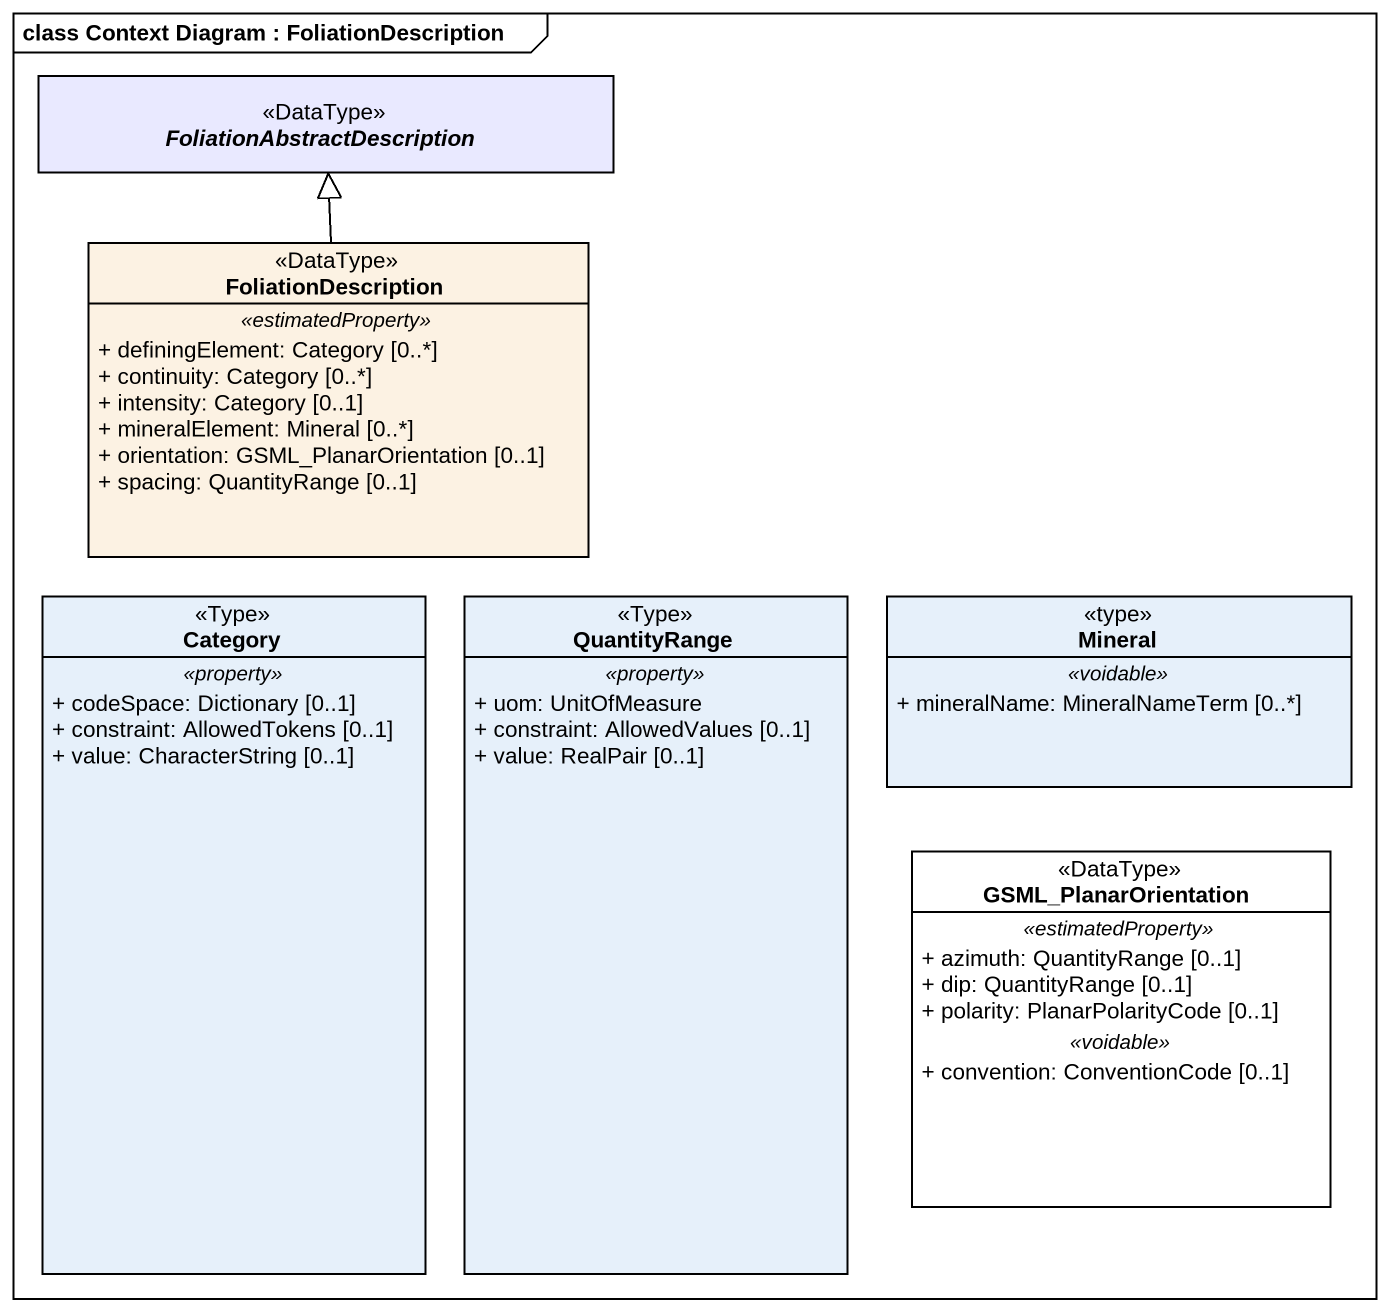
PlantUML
@startuml
mainframe class Context Diagram : FoliationDescription
hide circle
hide empty members
skinparam classAttributeIconSize 0
abstract class FoliationAbstractDescription <<DataType>> #E9E9FF
class FoliationDescription <<DataType>> #FCF2E3 {
  .. <<estimatedProperty>> ..
  + definingElement: Category [0..*]
  + continuity: Category [0..*]
  + intensity: Category [0..1]
  + mineralElement: Mineral [0..*]
  + orientation: GSML_PlanarOrientation [0..1]
  + spacing: QuantityRange [0..1]
}
class Category <<Type>> {
  .. <<property>> ..
  + codeSpace: Dictionary [0..1]
  + constraint: AllowedTokens [0..1]
  + value: CharacterString [0..1]
}
class QuantityRange <<Type>> {
  .. <<property>> ..
  + uom: UnitOfMeasure
  + constraint: AllowedValues [0..1]
  + value: RealPair [0..1]
}
class Mineral <<type>> {
  .. <<voidable>> ..
  + mineralName: MineralNameTerm [0..*]
}
class GSML_PlanarOrientation <<DataType>> #FFFFFF {
  .. <<estimatedProperty>> ..
  + azimuth: QuantityRange [0..1]
  + dip: QuantityRange [0..1]
  + polarity: PlanarPolarityCode [0..1]
  .. <<voidable>> ..
  + convention: ConventionCode [0..1]
}
FoliationDescription -up-|> FoliationAbstractDescription
@enduml
